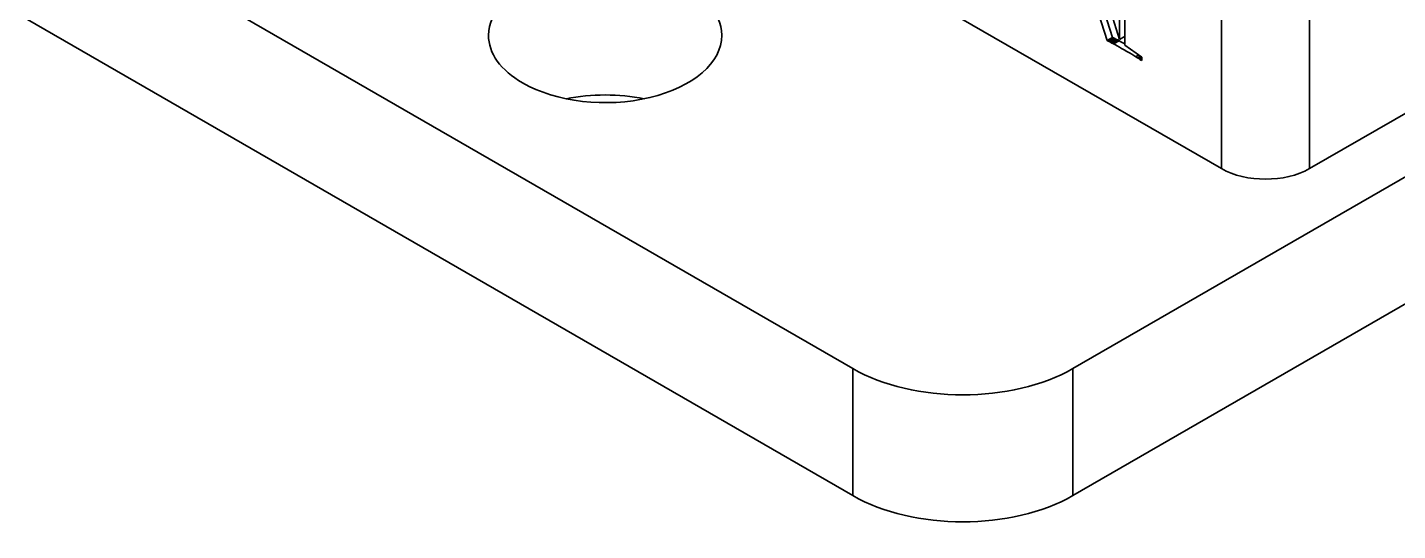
# Model space of a CAD drawing. Header units: millimetres. Extents: x -148 to 148, y -105 to 105.
# Drawn here: x 85.76 to 103.37, y -33.09 to -26.62 of the extents above; entities that cross this region are included whole.
import ezdxf

# ---------------------------------------------------------------- set-up
doc = ezdxf.new("R2010")
doc.units = ezdxf.units.MM
doc.layers.add('粗实线层', color=7, linetype='Continuous', lineweight=35)

msp = doc.modelspace()

# ---------------------------------------------------------------- linework, layer by layer
at = {"layer": '粗实线层', "color": 7, "lineweight": 35}
for p, q in [((121.116, -18.353), (99.196, -31.008)), ((121.116, -19.986), (99.196, -32.641))]:
    msp.add_line(p, q, dxfattribs=at)
at = {"layer": '粗实线层', "color": 7, "lineweight": 35, "ltscale": 0.416413}
msp.add_line((116.661, -20.108), (102.236, -28.437), dxfattribs=at)
at = {"layer": '粗实线层', "color": 7, "lineweight": 35, "ltscale": 0.314351}
msp.add_line((101.105, -28.437), (90.215, -22.15), dxfattribs=at)
at = {"layer": '粗实线层', "color": 7, "lineweight": 35, "ltscale": 0.157176}
for p, q in [((101.105, -28.437), (101.105, -22.15)), ((102.236, -28.437), (102.236, -22.15))]:
    msp.add_line(p, q, dxfattribs=at)
at = {"layer": '粗实线层', "color": 7, "lineweight": 35, "ltscale": 0.052379}
msp.add_line((99.164, -24.778), (99.795, -26.776), dxfattribs=at)
at = {"layer": '粗实线层', "color": 7, "lineweight": 35, "ltscale": 0.306186}
msp.add_line((96.367, -31.008), (85.761, -24.885), dxfattribs=at)
at = {"layer": '粗实线层', "color": 7, "lineweight": 35, "ltscale": 0.043568}
for p, q in [((99.634, -26.79), (99.107, -25.128)), ((99.704, -26.749), (99.178, -25.088))]:
    msp.add_line(p, q, dxfattribs=at)
at = {"layer": '粗实线层', "color": 7, "lineweight": 35, "ltscale": 0.035308}
msp.add_line((99.795, -26.776), (99.795, -25.364), dxfattribs=at)
at = {"layer": '粗实线层', "color": 7, "lineweight": 35, "ltscale": 0.036129}
msp.add_line((99.864, -25.404), (99.864, -26.849), dxfattribs=at)
at = {"layer": '粗实线层', "color": 7, "lineweight": 35, "ltscale": 0.306187}
msp.add_line((96.367, -32.641), (85.761, -26.518), dxfattribs=at)
at = {"layer": '粗实线层', "color": 7, "lineweight": 35, "ltscale": 0.002041}
for p, q in [((99.634, -26.79), (99.704, -26.749)), ((99.647, -26.796), (99.717, -26.755)), ((99.661, -26.803), (99.732, -26.762)), ((99.795, -26.776), (99.866, -26.735)), ((99.678, -26.811), (99.749, -26.771)), ((99.697, -26.821), (99.768, -26.78)), ((99.718, -26.832), (99.789, -26.791))]:
    msp.add_line(p, q, dxfattribs=at)
at = {"layer": '粗实线层', "color": 7, "lineweight": 35, "ltscale": 0.000353023}
for p, q in [((99.717, -26.755), (99.704, -26.749)), ((99.647, -26.796), (99.634, -26.79))]:
    msp.add_line(p, q, dxfattribs=at)
at = {"layer": '粗实线层', "color": 7, "lineweight": 35, "ltscale": 0.000412204}
for p, q in [((99.732, -26.762), (99.717, -26.755)), ((99.661, -26.803), (99.647, -26.796))]:
    msp.add_line(p, q, dxfattribs=at)
at = {"layer": '粗实线层', "color": 7, "lineweight": 35, "ltscale": 0.000471195}
for p, q in [((99.749, -26.771), (99.732, -26.762)), ((99.678, -26.811), (99.661, -26.803))]:
    msp.add_line(p, q, dxfattribs=at)
at = {"layer": '粗实线层', "color": 7, "lineweight": 35, "ltscale": 0.000530291}
msp.add_line((99.697, -26.821), (99.678, -26.811), dxfattribs=at)
at = {"layer": '粗实线层', "color": 7, "lineweight": 35, "ltscale": 0.000589797}
for p, q in [((99.718, -26.832), (99.697, -26.821)), ((99.789, -26.791), (99.768, -26.78))]:
    msp.add_line(p, q, dxfattribs=at)
at = {"layer": '粗实线层', "color": 7, "lineweight": 35, "ltscale": 0.000649201}
msp.add_line((99.741, -26.845), (99.718, -26.832), dxfattribs=at)
at = {"layer": '粗实线层', "color": 7, "lineweight": 35, "ltscale": 0.000708613}
for p, q in [((99.765, -26.858), (99.741, -26.845)), ((99.836, -26.818), (99.811, -26.804))]:
    msp.add_line(p, q, dxfattribs=at)
at = {"layer": '粗实线层', "color": 7, "lineweight": 35, "ltscale": 0.000530468}
msp.add_line((99.768, -26.78), (99.749, -26.771), dxfattribs=at)
at = {"layer": '粗实线层', "color": 7, "lineweight": 35, "ltscale": 0.000768423}
for p, q in [((99.792, -26.873), (99.765, -26.858)), ((99.863, -26.833), (99.836, -26.818))]:
    msp.add_line(p, q, dxfattribs=at)
at = {"layer": '粗实线层', "color": 7, "lineweight": 35, "ltscale": 0.000649018}
msp.add_line((99.811, -26.804), (99.789, -26.791), dxfattribs=at)
at = {"layer": '粗实线层', "color": 7, "lineweight": 35, "ltscale": 0.00082755}
msp.add_line((99.821, -26.89), (99.792, -26.873), dxfattribs=at)
at = {"layer": '粗实线层', "color": 7, "lineweight": 35, "ltscale": 0.000887074}
msp.add_line((99.852, -26.908), (99.821, -26.89), dxfattribs=at)
at = {"layer": '粗实线层', "color": 7, "lineweight": 35, "ltscale": 0.00104}
msp.add_line((99.888, -26.928), (99.852, -26.908), dxfattribs=at)
at = {"layer": '粗实线层', "color": 7, "lineweight": 35, "ltscale": 0.006635}
msp.add_line((99.864, -26.849), (100.079, -27.003), dxfattribs=at)
at = {"layer": '粗实线层', "color": 7, "lineweight": 35, "ltscale": 0.000957049}
msp.add_line((99.921, -26.948), (99.888, -26.928), dxfattribs=at)
at = {"layer": '粗实线层', "color": 7, "lineweight": 35, "ltscale": 0.000873919}
msp.add_line((99.951, -26.966), (99.921, -26.948), dxfattribs=at)
at = {"layer": '粗实线层', "color": 7, "lineweight": 35, "ltscale": 0.000791797}
msp.add_line((99.978, -26.982), (99.951, -26.966), dxfattribs=at)
at = {"layer": '粗实线层', "color": 7, "lineweight": 35, "ltscale": 0.000708527}
msp.add_line((100.002, -26.997), (99.978, -26.982), dxfattribs=at)
at = {"layer": '粗实线层', "color": 7, "lineweight": 35, "ltscale": 0.001079}
msp.add_line((100.002, -26.997), (100.04, -26.975), dxfattribs=at)
at = {"layer": '粗实线层', "color": 7, "lineweight": 35, "ltscale": 0.00062595}
msp.add_line((100.024, -27.01), (100.002, -26.997), dxfattribs=at)
at = {"layer": '粗实线层', "color": 7, "lineweight": 35, "ltscale": 0.001033}
msp.add_line((100.024, -27.01), (100.059, -26.989), dxfattribs=at)
at = {"layer": '粗实线层', "color": 7, "lineweight": 35, "ltscale": 0.000543632}
msp.add_line((100.042, -27.021), (100.024, -27.01), dxfattribs=at)
at = {"layer": '粗实线层', "color": 7, "lineweight": 35, "ltscale": 0.000999785}
msp.add_line((100.042, -27.021), (100.077, -27.001), dxfattribs=at)
at = {"layer": '粗实线层', "color": 7, "lineweight": 35, "ltscale": 0.00046077}
msp.add_line((100.057, -27.031), (100.042, -27.021), dxfattribs=at)
at = {"layer": '粗实线层', "color": 7, "lineweight": 35, "ltscale": 0.000635074}
msp.add_line((100.057, -27.031), (100.079, -27.019), dxfattribs=at)
at = {"layer": '粗实线层', "color": 7, "lineweight": 35, "ltscale": 0.000378494}
msp.add_line((100.07, -27.04), (100.057, -27.031), dxfattribs=at)
at = {"layer": '粗实线层', "color": 7, "lineweight": 35, "ltscale": 0.000275141}
msp.add_line((100.07, -27.04), (100.079, -27.035), dxfattribs=at)
at = {"layer": '粗实线层', "color": 7, "lineweight": 35, "ltscale": 0.000296712}
msp.add_line((100.079, -27.047), (100.07, -27.04), dxfattribs=at)
at = {"layer": '粗实线层', "color": 7, "lineweight": 35, "ltscale": 0.001095}
msp.add_line((100.079, -27.003), (100.079, -27.047), dxfattribs=at)
at = {"layer": '粗实线层', "color": 7, "lineweight": 35, "ltscale": 0.040825}
for p, q in [((96.367, -32.641), (96.367, -31.008)), ((99.196, -32.641), (99.196, -31.008))]:
    msp.add_line(p, q, dxfattribs=at)
at = {"layer": '粗实线层', "color": 7, "lineweight": 35}
for centre, major_axis, start_param, end_param in [((93.185, -26.722), (1.5, 0), 0, 3.141593), ((93.185, -26.722), (1.5, 0), 3.141593, 3.926991), ((93.185, -26.722), (1.5, 0), 3.926991, 6.283185), ((93.185, -28.355), (1.5, 0), 1.23028, 1.911314), ((101.671, -28.11), (0.8, 0), 3.926991, 5.497787), ((97.781, -30.192), (2, 0), 3.926991, 5.497787), ((97.781, -31.825), (2, 0), 3.926991, 5.497787)]:
    msp.add_ellipse(centre, major_axis=major_axis, ratio=0.57735, start_param=start_param, end_param=end_param, dxfattribs=at)

doc.saveas('drawing.dxf')
